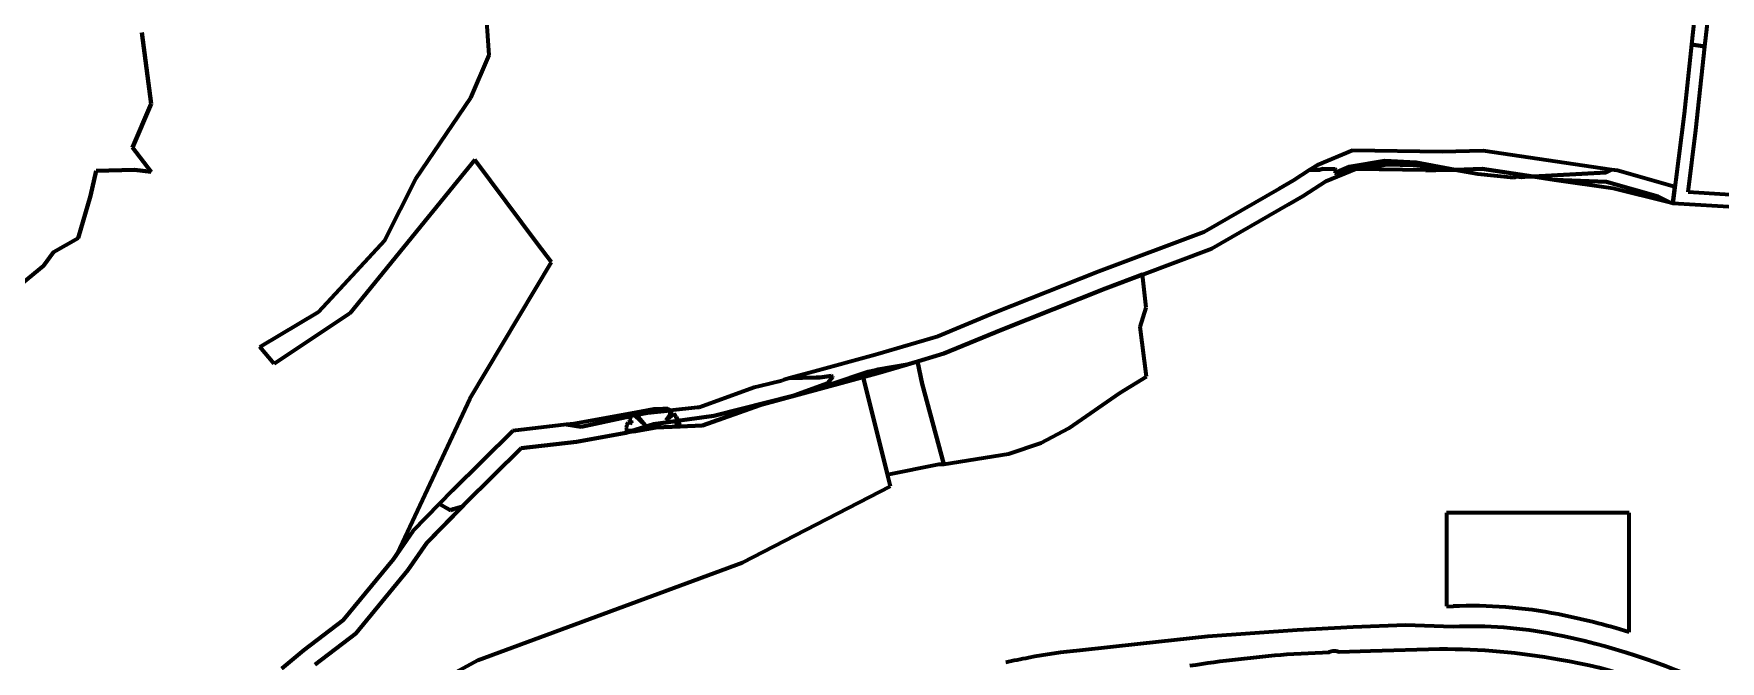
# Model space of a CAD drawing. Header units: inches. Extents: x 4096 to 6070, y 2882 to 5388.
# Drawn here: x 4462.8 to 4648.2, y 4439.7 to 4508.6 of the extents above; entities that cross this region are included whole.
import ezdxf

# ---------------------------------------------------------------- set-up
doc = ezdxf.new("R2010")
doc.units = ezdxf.units.IN
doc.header["$MEASUREMENT"] = 0
for name, color, linetype, lineweight in [('access road', 150, 'Continuous', 30), ('footpath line', 2, 'Continuous', 30), ('Hatch institutional', 131, 'Continuous', 15), ('Hatch residential', 51, 'Continuous', 15), ('Hatch utilities', 126, 'Continuous', 15)]:
    doc.layers.add(name, color=color, linetype=linetype, lineweight=lineweight)

# ---------------------------------------------------------------- blocks, each defined once
blk = doc.blocks.new('residential')
at = {"layer": 'Hatch residential', "lineweight": 90}
for p, q in [((4512.81, 4506.25), (4512.33, 4513.76)), ((4474.63, 4508.76), (4475.65, 4500.91)), ((4510.8, 4501.57), (4512.81, 4506.25)), ((4504.78, 4492.67), (4510.8, 4501.57)), ((4475.65, 4500.91), (4473.6, 4496.11)), ((4474.58, 4498.39), (4473.6, 4496.11)), ((4473.6, 4496.11), (4475.67, 4493.45)), ((4511.24, 4494.76), (4509.32, 4492.39)), ((4518.14, 4485.53), (4511.24, 4494.76)), ((4511.24, 4494.76), (4511.24, 4494.76)), ((4469.63, 4493.55), (4468.99, 4490.81)), ((4473.83, 4493.68), (4469.63, 4493.55)), ((4475.67, 4493.45), (4473.83, 4493.68)), ((4509.32, 4492.39), (4497.51, 4477.87)), ((4501.34, 4485.94), (4504.78, 4492.67)), ((4468.99, 4490.81), (4467.63, 4486.15)), ((4501.34, 4485.94), (4502.41, 4488.04)), ((4467.63, 4486.15), (4464.94, 4484.61)), ((4496.84, 4481.06), (4501.34, 4485.94)), ((4496.84, 4481.06), (4501.34, 4485.94)), ((4501.34, 4485.94), (4501.34, 4485.94)), ((4519.66, 4483.5), (4518.14, 4485.53)), ((4463.83, 4483.12), (4460.93, 4480.74)), ((4464.94, 4484.61), (4463.83, 4483.12)), ((4510.7, 4468.51), (4519.66, 4483.5)), ((4584.64, 4482.16), (4580.56, 4480.63)), ((4585.04, 4478.53), (4584.64, 4482.16)), ((4494.06, 4478.05), (4496.84, 4481.06)), ((4580.56, 4480.63), (4569.13, 4476.09)), ((4487.61, 4474.2), (4494.06, 4478.05)), ((4497.51, 4477.87), (4489.19, 4472.33)), ((4584.39, 4476.41), (4585.04, 4478.53)), ((4569.13, 4476.09), (4562.81, 4473.47)), ((4585.09, 4470.96), (4584.39, 4476.41)), ((4584.39, 4476.41), (4584.39, 4476.41)), ((4489.19, 4472.33), (4487.61, 4474.2)), ((4562.81, 4473.47), (4559.92, 4472.61)), ((4559.92, 4472.61), (4560.43, 4470.14)), ((4553.94, 4470.89), (4549.07, 4469.57)), ((4556.95, 4458.91), (4553.94, 4470.89)), ((4560.43, 4470.14), (4562.8, 4461.31)), ((4582.17, 4469.16), (4585.09, 4470.96)), ((4502.75, 4451.54), (4510.7, 4468.51)), ((4510.7, 4468.51), (4510.7, 4468.51)), ((4549.07, 4469.57), (4542.57, 4467.82)), ((4576.53, 4465.28), (4582.17, 4469.16)), ((4542.57, 4467.82), (4536.28, 4465.56)), ((4528.69, 4464.92), (4522.41, 4463.79)), ((4531.13, 4465.36), (4528.69, 4464.92)), ((4533.82, 4465.47), (4531.13, 4465.36)), ((4536.28, 4465.56), (4533.82, 4465.47)), ((4573.49, 4463.68), (4576.53, 4465.28)), ((4516.33, 4463.09), (4510.2, 4457.01)), ((4522.41, 4463.79), (4516.33, 4463.09)), ((4569.9, 4462.45), (4573.49, 4463.68)), ((4562.8, 4461.31), (4569.9, 4462.45)), ((4540.69, 4450.5), (4556.95, 4458.91)), ((4510.2, 4457.01), (4505.99, 4452.69)), ((4502.31, 4450.89), (4502.75, 4451.54)), ((4505.99, 4452.69), (4503.9, 4449.68)), ((4496.77, 4444.17), (4502.31, 4450.89)), ((4503.9, 4449.68), (4498.17, 4442.72)), ((4511.58, 4439.79), (4540.69, 4450.5)), ((4540.69, 4450.5), (4540.69, 4450.5)), ((4492.44, 4440.87), (4496.77, 4444.17)), ((4498.17, 4442.72), (4493.69, 4439.31)), ((4490.04, 4438.86), (4492.44, 4440.87)), ((4497.22, 4431.97), (4511.58, 4439.79))]:
    blk.add_line(p, q, dxfattribs=at)
blk = doc.blocks.new('road 5')
at = {"layer": 'footpath line', "lineweight": 90}
for p, q in [((4646.47, 4507.22), (4647.07, 4512.68)), ((4645.55, 4512.56), (4645, 4507.45)), ((4645, 4507.45), (4644.18, 4499.83)), ((4645, 4507.45), (4646.47, 4507.22)), ((4646.47, 4507.22), (4645, 4507.45)), ((4645.46, 4498.03), (4646.47, 4507.22)), ((4644.18, 4499.83), (4642.94, 4490.01)), ((4644.63, 4491.21), (4645.46, 4498.03)), ((4603.87, 4494.18), (4603.04, 4493.65)), ((4607.73, 4495.77), (4603.87, 4494.18)), ((4611.27, 4494.64), (4607.35, 4494.01)), ((4607.35, 4494.01), (4611.27, 4494.64)), ((4610.69, 4494.12), (4607.39, 4493.72)), ((4607.39, 4493.72), (4610.69, 4494.12)), ((4617.6, 4495.64), (4607.73, 4495.77)), ((4611.5, 4494.26), (4610.69, 4494.12)), ((4610.69, 4494.12), (4611.5, 4494.26)), ((4614.73, 4494.46), (4611.27, 4494.64)), ((4611.27, 4494.64), (4614.73, 4494.46)), ((4614.38, 4494.16), (4611.5, 4494.26)), ((4611.5, 4494.26), (4614.38, 4494.16)), ((4615.21, 4494.12), (4614.38, 4494.16)), ((4614.38, 4494.16), (4615.21, 4494.12)), ((4619.03, 4493.68), (4614.73, 4494.46)), ((4614.73, 4494.46), (4614.73, 4494.46)), ((4614.73, 4494.46), (4619.03, 4493.68)), ((4618.02, 4493.65), (4615.21, 4494.12)), ((4615.21, 4494.12), (4615.21, 4494.12)), ((4615.21, 4494.12), (4618.02, 4493.65)), ((4622.1, 4495.76), (4617.6, 4495.64)), ((4636.21, 4493.68), (4622.1, 4495.76)), ((4622.1, 4495.76), (4622.1, 4495.76)), ((4601.25, 4492.5), (4599.67, 4491.58)), ((4603.04, 4493.65), (4601.25, 4492.5)), ((4602.29, 4490.79), (4604.8, 4492.4)), ((4604.09, 4493.67), (4603.04, 4493.65)), ((4603.04, 4493.65), (4604.09, 4493.67)), ((4604.47, 4493.76), (4604.09, 4493.67)), ((4604.09, 4493.67), (4604.47, 4493.76)), ((4605.84, 4493.73), (4604.47, 4493.76)), ((4604.47, 4493.76), (4605.84, 4493.73)), ((4604.8, 4492.4), (4608.11, 4493.77)), ((4605.8, 4493.34), (4605.94, 4493.64)), ((4605.94, 4493.3), (4605.8, 4493.34)), ((4607.35, 4494.01), (4605.81, 4493.34)), ((4605.81, 4493.34), (4607.35, 4494.01)), ((4605.95, 4493.66), (4605.81, 4493.37)), ((4605.81, 4493.37), (4605.81, 4493.34)), ((4605.81, 4493.34), (4605.81, 4493.34)), ((4605.81, 4493.34), (4605.94, 4493.3)), ((4605.94, 4493.67), (4605.84, 4493.73)), ((4605.84, 4493.73), (4605.95, 4493.66)), ((4607.39, 4493.72), (4605.94, 4493.3)), ((4605.94, 4493.3), (4607.39, 4493.72)), ((4605.94, 4493.64), (4605.94, 4493.67)), ((4608.11, 4493.77), (4615.8, 4493.66)), ((4615.8, 4493.66), (4615.79, 4493.59)), ((4615.79, 4493.59), (4618.02, 4493.65)), ((4618.02, 4493.65), (4619.03, 4493.68)), ((4621.98, 4493.76), (4619.03, 4493.68)), ((4619.03, 4493.68), (4621.98, 4493.76)), ((4619.03, 4493.68), (4621.51, 4493.22)), ((4621.51, 4493.22), (4625.46, 4492.81)), ((4627.59, 4492.93), (4621.98, 4493.76)), ((4621.98, 4493.76), (4621.98, 4493.76)), ((4621.98, 4493.76), (4627.59, 4492.93)), ((4625.46, 4492.81), (4625.77, 4492.94)), ((4625.77, 4492.94), (4626.32, 4492.85)), ((4626.32, 4492.85), (4626.66, 4492.88)), ((4626.66, 4492.88), (4627.59, 4492.93)), ((4635.62, 4493.38), (4627.59, 4492.93)), ((4627.59, 4492.93), (4635.62, 4493.38)), ((4627.59, 4492.93), (4629.95, 4492.58)), ((4629.95, 4492.58), (4635.64, 4492.36)), ((4635.64, 4492.36), (4629.95, 4492.58)), ((4629.95, 4492.58), (4636.38, 4491.64)), ((4636.21, 4493.68), (4635.62, 4493.38)), ((4635.62, 4493.38), (4636.21, 4493.68)), ((4635.64, 4492.36), (4641.33, 4490.72)), ((4641.33, 4490.72), (4635.64, 4492.36)), ((4635.64, 4492.36), (4635.64, 4492.36)), ((4636.86, 4493.59), (4636.21, 4493.68)), ((4643.17, 4491.81), (4636.86, 4493.59)), ((4636.86, 4493.59), (4636.86, 4493.59)), ((4599.67, 4491.58), (4591.4, 4486.83)), ((4600.67, 4489.85), (4602.29, 4490.79)), ((4636.38, 4491.64), (4642.58, 4490.1)), ((4641.33, 4490.72), (4642.58, 4490.1)), ((4642.58, 4490.1), (4641.33, 4490.72)), ((4642.94, 4490.01), (4643.17, 4491.81)), ((4662.94, 4490.05), (4644.63, 4491.21)), ((4592.25, 4485.01), (4600.67, 4489.85)), ((4642.58, 4490.1), (4642.94, 4490.01)), ((4642.94, 4490.01), (4662.75, 4488.79)), ((4591.4, 4486.83), (4579.84, 4482.49)), ((4580.56, 4480.63), (4592.25, 4485.01)), ((4579.84, 4482.49), (4568.37, 4477.94)), ((4569.13, 4476.09), (4580.56, 4480.63)), ((4568.37, 4477.94), (4562.14, 4475.35)), ((4562.81, 4473.47), (4569.13, 4476.09)), ((4562.14, 4475.35), (4555.27, 4473.32)), ((4555.27, 4473.32), (4548.55, 4471.5)), ((4555.59, 4471.74), (4558.82, 4472.28)), ((4558.82, 4472.28), (4555.59, 4471.74)), ((4555.82, 4471.39), (4558.82, 4472.28)), ((4558.82, 4472.28), (4562.81, 4473.47)), ((4545, 4470.49), (4542.59, 4469.89)), ((4545.23, 4470.6), (4545, 4470.49)), ((4545.82, 4470.76), (4545.23, 4470.6)), ((4548.55, 4471.5), (4545.82, 4470.76)), ((4545.82, 4470.76), (4548.77, 4470.84)), ((4548.77, 4470.84), (4545.82, 4470.76)), ((4546.35, 4468.85), (4550.09, 4470.24)), ((4550.09, 4470.24), (4546.35, 4468.85)), ((4548.77, 4470.84), (4549.16, 4470.83)), ((4549.16, 4470.83), (4548.77, 4470.84)), ((4549.07, 4469.57), (4555.82, 4471.39)), ((4549.16, 4470.83), (4550.47, 4471.01)), ((4550.47, 4471.01), (4549.16, 4470.83)), ((4550.57, 4470.89), (4550.09, 4470.31)), ((4550.09, 4470.31), (4550.57, 4470.89)), ((4550.09, 4470.31), (4550.09, 4470.23)), ((4550.09, 4470.24), (4550.09, 4470.31)), ((4550.09, 4470.24), (4550.09, 4470.24)), ((4550.45, 4470.11), (4550.09, 4470.24)), ((4550.09, 4470.23), (4550.45, 4470.11)), ((4550.45, 4470.11), (4554.47, 4471.46)), ((4554.47, 4471.46), (4550.45, 4470.11)), ((4550.47, 4471.01), (4550.57, 4470.96)), ((4550.57, 4470.96), (4550.47, 4471.01)), ((4550.57, 4470.96), (4550.57, 4470.89)), ((4550.57, 4470.89), (4550.57, 4470.96)), ((4554.47, 4471.46), (4555.36, 4471.64)), ((4555.36, 4471.64), (4554.47, 4471.46)), ((4555.36, 4471.64), (4555.59, 4471.74)), ((4555.59, 4471.74), (4555.36, 4471.64)), ((4541.97, 4469.73), (4535.9, 4467.55)), ((4537.51, 4466.63), (4546.35, 4468.85)), ((4546.35, 4468.85), (4537.51, 4466.63)), ((4542.59, 4469.89), (4541.97, 4469.73)), ((4542.57, 4467.82), (4549.07, 4469.57)), ((4528.98, 4467), (4522.12, 4465.77)), ((4528.4, 4466.58), (4522.92, 4465.41)), ((4522.92, 4465.41), (4528.4, 4466.58)), ((4528.27, 4466.28), (4528.26, 4466.19)), ((4528.26, 4466.19), (4528.27, 4466.28)), ((4528.35, 4466.52), (4528.27, 4466.28)), ((4528.27, 4466.28), (4528.35, 4466.52)), ((4528.84, 4466.68), (4528.4, 4466.58)), ((4528.4, 4466.58), (4528.4, 4466.58)), ((4528.63, 4466.87), (4528.84, 4466.68)), ((4528.84, 4466.68), (4529.06, 4466.73)), ((4529.99, 4465.61), (4528.84, 4466.68)), ((4530.92, 4467.35), (4528.98, 4467)), ((4529.06, 4466.73), (4528.98, 4467)), ((4528.98, 4467), (4529.06, 4466.73)), ((4530.22, 4466.98), (4529.06, 4466.73)), ((4529.06, 4466.73), (4530.22, 4466.98)), ((4529.06, 4466.73), (4529.07, 4466.69)), ((4529.07, 4466.69), (4529.99, 4465.61)), ((4532.73, 4467.23), (4530.22, 4466.98)), ((4530.22, 4466.98), (4532.73, 4467.23)), ((4531.65, 4467.38), (4530.92, 4467.35)), ((4531.66, 4467.37), (4531.65, 4467.38)), ((4531.88, 4467.38), (4531.66, 4467.37)), ((4531.91, 4467.39), (4531.88, 4467.38)), ((4532.48, 4467.41), (4531.91, 4467.39)), ((4532.28, 4466.17), (4533.11, 4466.87)), ((4533.11, 4466.87), (4532.28, 4466.17)), ((4532.67, 4466.69), (4532.28, 4466.17)), ((4532.28, 4466.17), (4532.67, 4466.69)), ((4532.48, 4467.41), (4532.48, 4467.41)), ((4532.81, 4467.17), (4532.67, 4466.69)), ((4532.67, 4466.69), (4532.81, 4467.17)), ((4532.67, 4466.69), (4532.67, 4466.69)), ((4535.73, 4467.54), (4532.73, 4467.23)), ((4537.51, 4466.63), (4533.31, 4466.05)), ((4533.39, 4466.52), (4533.48, 4466.28)), ((4533.48, 4466.28), (4533.39, 4466.52)), ((4533.45, 4466.07), (4537.51, 4466.63)), ((4533.48, 4466.28), (4533.49, 4466.19)), ((4533.49, 4466.19), (4533.48, 4466.28)), ((4535.9, 4467.55), (4535.73, 4467.54)), ((4536.28, 4465.56), (4542.57, 4467.82)), ((4542.57, 4467.82), (4542.57, 4467.82)), ((4515.41, 4465), (4508.78, 4458.42)), ((4521.33, 4465.68), (4515.41, 4465)), ((4522.12, 4465.77), (4521.33, 4465.68)), ((4522.92, 4465.41), (4521.33, 4465.68)), ((4521.33, 4465.68), (4522.92, 4465.41)), ((4522.41, 4463.79), (4527.84, 4464.77)), ((4527.84, 4464.77), (4528.52, 4464.98)), ((4527.9, 4465.36), (4527.95, 4465.19)), ((4527.95, 4465.19), (4527.9, 4465.36)), ((4527.95, 4465.19), (4527.96, 4464.99)), ((4527.96, 4464.99), (4527.95, 4465.19)), ((4527.95, 4465.19), (4527.95, 4465.19)), ((4528.06, 4465.83), (4527.96, 4465.65)), ((4527.96, 4465.65), (4528.06, 4465.83)), ((4527.96, 4464.99), (4528.49, 4464.99)), ((4528.49, 4464.99), (4527.96, 4464.99)), ((4528.11, 4465.87), (4528.06, 4465.83)), ((4528.06, 4465.83), (4528.11, 4465.87)), ((4528.1, 4465.81), (4528.11, 4465.87)), ((4528.11, 4465.87), (4528.1, 4465.81)), ((4528.17, 4465.83), (4528.1, 4465.81)), ((4528.1, 4465.81), (4528.17, 4465.83)), ((4528.19, 4465.89), (4528.17, 4465.83)), ((4528.17, 4465.83), (4528.19, 4465.89)), ((4528.27, 4465.89), (4528.19, 4465.89)), ((4528.19, 4465.89), (4528.27, 4465.89)), ((4528.26, 4466.19), (4528.29, 4466.09)), ((4528.29, 4466.09), (4528.26, 4466.19)), ((4528.56, 4465.84), (4528.27, 4465.89)), ((4528.27, 4465.89), (4528.56, 4465.84)), ((4528.29, 4466.09), (4528.42, 4466.11)), ((4528.42, 4466.11), (4528.29, 4466.09)), ((4528.42, 4466.11), (4528.45, 4465.99)), ((4528.45, 4465.99), (4528.42, 4466.11)), ((4528.45, 4465.99), (4528.56, 4465.84)), ((4528.56, 4465.84), (4528.45, 4465.99)), ((4528.49, 4464.99), (4528.52, 4464.98)), ((4528.52, 4464.98), (4528.49, 4464.99)), ((4530.88, 4465.71), (4528.52, 4464.98)), ((4528.52, 4464.98), (4530.88, 4465.71)), ((4528.52, 4464.98), (4528.69, 4464.92)), ((4528.69, 4464.92), (4531.13, 4465.36)), ((4533.31, 4466.05), (4530.88, 4465.71)), ((4530.88, 4465.71), (4533.31, 4466.05)), ((4531.13, 4465.36), (4533.82, 4465.47)), ((4533.29, 4465.99), (4533.18, 4465.84)), ((4533.18, 4465.84), (4533.29, 4465.99)), ((4533.18, 4465.84), (4533.48, 4465.89)), ((4533.48, 4465.89), (4533.18, 4465.84)), ((4533.31, 4466.05), (4533.29, 4465.99)), ((4533.29, 4465.99), (4533.31, 4466.05)), ((4533.31, 4466.05), (4533.33, 4466.11)), ((4533.33, 4466.11), (4533.46, 4466.09)), ((4533.49, 4466.19), (4533.45, 4466.07)), ((4533.46, 4466.09), (4533.49, 4466.19)), ((4533.48, 4465.89), (4533.56, 4465.89)), ((4533.56, 4465.89), (4533.48, 4465.89)), ((4533.56, 4465.89), (4533.58, 4465.83)), ((4533.58, 4465.83), (4533.56, 4465.89)), ((4533.58, 4465.83), (4533.65, 4465.81)), ((4533.65, 4465.81), (4533.58, 4465.83)), ((4533.65, 4465.81), (4533.64, 4465.87)), ((4533.64, 4465.87), (4533.69, 4465.83)), ((4533.69, 4465.83), (4533.64, 4465.87)), ((4533.64, 4465.87), (4533.65, 4465.81)), ((4533.69, 4465.83), (4533.78, 4465.65)), ((4533.78, 4465.65), (4533.69, 4465.83)), ((4533.69, 4465.83), (4533.69, 4465.83)), ((4533.82, 4465.47), (4536.28, 4465.56)), ((4510.2, 4457.01), (4516.33, 4463.09)), ((4516.33, 4463.09), (4522.41, 4463.79)), ((4508.78, 4458.42), (4507.36, 4456.96)), ((4509.88, 4456.68), (4510.2, 4457.01)), ((4507.35, 4456.95), (4504.44, 4453.97)), ((4505.99, 4452.69), (4509.88, 4456.68)), ((4507.38, 4456.94), (4507.35, 4456.95)), ((4507.36, 4456.96), (4508.5, 4456.29)), ((4508.5, 4456.29), (4507.38, 4456.94)), ((4508.5, 4456.29), (4508.6, 4456.26)), ((4508.6, 4456.26), (4508.5, 4456.29)), ((4508.88, 4456.37), (4508.6, 4456.26)), ((4508.6, 4456.26), (4508.62, 4456.26)), ((4508.62, 4456.26), (4508.88, 4456.37)), ((4508.88, 4456.37), (4509.88, 4456.68)), ((4509.88, 4456.68), (4508.88, 4456.37)), ((4504.44, 4453.97), (4502.31, 4450.89)), ((4503.9, 4449.68), (4505.99, 4452.69)), ((4502.31, 4450.89), (4496.77, 4444.17)), ((4498.17, 4442.72), (4503.9, 4449.68)), ((4503.9, 4449.68), (4503.9, 4449.68)), ((4496.77, 4444.17), (4492.44, 4440.87)), ((4493.69, 4439.31), (4498.17, 4442.72)), ((4492.44, 4440.87), (4490.04, 4438.86))]:
    blk.add_line(p, q, dxfattribs=at)
for start, end in [(145.1502, 146.6163), (145.1502, 146.6163), (138.0933, 145.1502), (51.8992, 57.8468), (49.942, 51.8992), (49.942, 51.8992), (33.3837, 41.9067), (33.3837, 41.9067), (164.8234, 170.494), (164.8234, 170.494), (11.5619, 15.1766), (11.5619, 15.1766)]:
    blk.add_arc((4530.87, 4464.86), 3.02, start, end, dxfattribs=at)

msp = doc.modelspace()

# ---------------------------------------------------------------- linework, layer by layer
at = {"layer": 'access road', "lineweight": 90}
for points in [[(4647.48, 4436.87, 0.060653), (4629.89, 4442.62, 0.059778), (4629.89, 4442.62, 0.059778), (4618.79, 4443.45), (4613.56, 4443.64), (4607.81, 4443.42), (4601.65, 4443.08), (4591.84, 4442.37), (4584.44, 4441.57), (4577.74, 4440.84, 0.033075), (4572.12, 4440.03, 0.013518), (4569.62, 4439.54)], [(4589.83, 4439.19, -0.016975), (4600.52, 4440.44), (4605.21, 4440.66), (4605.17, 4440.69), (4605.41, 4440.79, -0.026678), (4605.73, 4440.81, -0.026678), (4606.05, 4440.79), (4606.28, 4440.69), (4609.71, 4440.8), (4617.35, 4441.02), (4617.35, 4441.02, -0.046635), (4630.47, 4439.87, -0.086674), (4647.2, 4434.06)]]:
    msp.add_lwpolyline(points, format="xyb", dxfattribs=at)
at = {"layer": 'Hatch institutional', "lineweight": 90}
for p, q in [((4475.65, 4500.91), (4474.63, 4508.76)), ((4475.65, 4500.91), (4474.63, 4508.76)), ((4473.6, 4496.11), (4475.65, 4500.91)), ((4473.6, 4496.11), (4475.65, 4500.91)), ((4475.67, 4493.45), (4473.6, 4496.11)), ((4475.67, 4493.45), (4473.6, 4496.11)), ((4468.99, 4490.81), (4469.63, 4493.55)), ((4468.99, 4490.81), (4469.63, 4493.55)), ((4469.63, 4493.55), (4473.83, 4493.68)), ((4469.63, 4493.55), (4473.83, 4493.68)), ((4473.83, 4493.68), (4475.67, 4493.45)), ((4473.83, 4493.68), (4475.67, 4493.45)), ((4467.63, 4486.15), (4468.99, 4490.81)), ((4467.63, 4486.15), (4468.99, 4490.81)), ((4464.94, 4484.61), (4467.63, 4486.15)), ((4464.94, 4484.61), (4467.63, 4486.15)), ((4460.93, 4480.74), (4463.83, 4483.12)), ((4460.93, 4480.74), (4463.83, 4483.12)), ((4463.83, 4483.12), (4464.94, 4484.61)), ((4463.83, 4483.12), (4464.94, 4484.61)), ((4638.15, 4455.99), (4618.05, 4455.99)), ((4618.05, 4455.99), (4618.05, 4445.73)), ((4638.15, 4442.86), (4638.15, 4455.99)), ((4638.15, 4455.99), (4638.15, 4455.99)), ((4618.05, 4445.73), (4618.78, 4445.7))]:
    msp.add_line(p, q, dxfattribs=at)
for centre, radius, start, end in [((4620.87, 4396.78), 48.97, 78.8653, 92.4431), ((4615.08, 4367.52), 78.8, 72.9764, 78.8412)]:
    msp.add_arc(centre, radius, start, end, dxfattribs=at)
at = {"layer": 'Hatch utilities', "lineweight": 90}
for points in [[(4562.27, 4461.31), (4562.8, 4461.31), (4560.43, 4470.14), (4559.92, 4472.61), (4555.82, 4471.39), (4553.94, 4470.89), (4555.31, 4465.46)], [(4555.31, 4465.46), (4556.63, 4460.19), (4562.27, 4461.31)]]:
    msp.add_lwpolyline(points, dxfattribs=at)
at = {"layer": 'Hatch utilities', "color": 0, "lineweight": 90}
msp.add_lwpolyline([(4561, 4467.38), (4561, 4467.38)], close=True, dxfattribs=at)
msp.add_lwpolyline([(4561, 4467.38), (4561, 4467.38)], close=True, dxfattribs=at)

# ---------------------------------------------------------------- block references
at = {"layer": 'footpath line', "color": 0, "lineweight": 90}
msp.add_blockref('road 5', (0, 0), dxfattribs=at)
at = {"layer": 'Hatch residential', "color": 0, "lineweight": 90}
msp.add_blockref('residential', (0, 0), dxfattribs=at)

doc.saveas('drawing.dxf')
